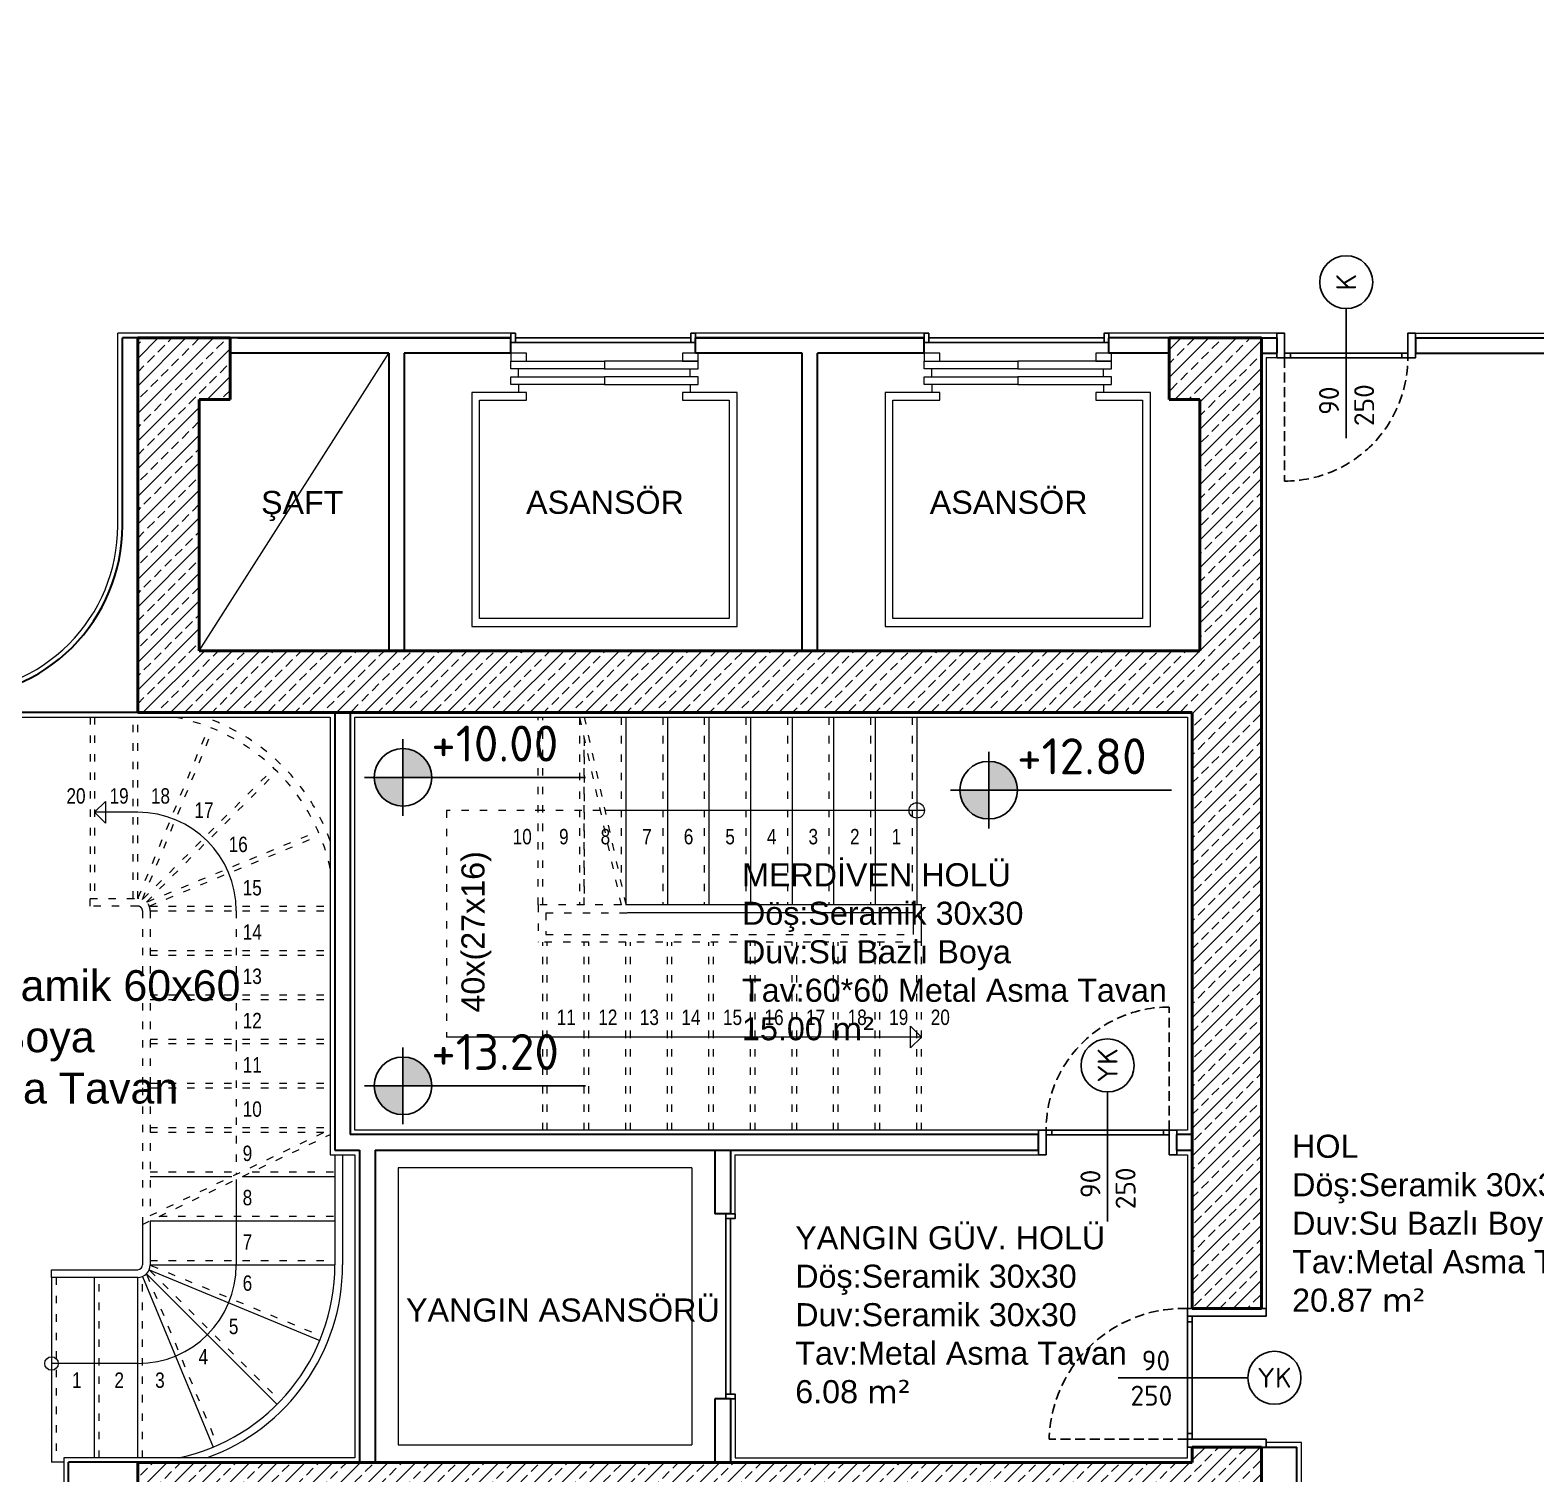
# Model space of a CAD drawing. Header units: millimetres. Extents: x 1443065 to 1517367, y 3763150 to 3779068.
# Drawn here: x 1502028 to 1503007, y 3766709 to 3767647 of the extents above; entities that cross this region are included whole.
import ezdxf
from ezdxf.enums import TextEntityAlignment as Align

# ---------------------------------------------------------------- set-up
doc = ezdxf.new("R2010")
doc.units = ezdxf.units.MM
doc.linetypes.add('ACAD_ISO03W100', pattern=[30, 12, -18])
doc.linetypes.add('HIDDEN', pattern=[9.525, 6.35, -3.175])
for name, color, linetype in [('1 merdiven', 145, 'Continuous'), ('m-DOG_', 4, 'Continuous'), ('m-DOG_gor', 8, 'Continuous'), ('m-TAR_duvar', 8, 'Continuous'), ('m-YAZ_kot', 7, 'Continuous'), ('m-YAZ_poz', 7, 'Continuous')]:
    doc.layers.add(name, color=color, linetype=linetype)
for name, color, linetype, lineweight in [('dog', 144, 'Continuous', 5), ('DUVAR', 2, 'Continuous', 35), ('MAHAL', 52, 'Continuous', 13), ('MERDIVEN', 4, 'Continuous', 20), ('SIVA', 3, 'Continuous', 9), ('TASIYICI', 170, 'Continuous', 50), ('TEFRIS', 165, 'Continuous', 15)]:
    doc.layers.add(name, color=color, linetype=linetype, lineweight=lineweight)
doc.styles.add('mono', font='isocpeur.ttf')
doc.styles.add('olculer', font='romans.shx', dxfattribs={"width": 0.8})
doc.styles.get("Standard").update_dxf_attribs({"font": 'arial.ttf'})
pattern_1 = [(45, (78491.543, -87954.948), (-8.98025612, 8.98025612), []), (45, (78500.523, -87954.948), (-8.98025612, 8.98025612), [6.35, -3.175])]

# ---------------------------------------------------------------- blocks, each defined once
blk = doc.blocks.new('90lık Kqpı')
at = {"layer": 'm-DOG_', "linetype": 'HIDDEN'}
blk.add_line((-8, -5), (-88, -5), dxfattribs=at)
at = {"layer": 'm-DOG_'}
for p, q in [((-5, -8.77), (-8, -8.77)), ((-5, -81.23), (-8, -81.23))]:
    blk.add_line(p, q, dxfattribs=at)
for points in [[(8, 0), (8, -5), (-8, -5), (-8, 0)], [(-8, -5), (-8, -85), (-5, -85), (-5, -5)], [(8, -90), (8, -85), (-8, -85), (-8, -90)]]:
    blk.add_lwpolyline(points, close=True, dxfattribs=at)
at = {"layer": 'm-DOG_', "linetype": 'HIDDEN'}
blk.add_arc((-8, -5), 80, 180, 270, dxfattribs=at)
blk = doc.blocks.new('Asansör')
at = {"layer": 'dog', "extrusion": (-9.21821e-11, 6.3018e-09, 1)}
for points in [[(-50.7, -141.97), (-50.7, -147.04), (-86.2, -147.04), (-86.2, 5.07), (86.2, 5.07), (86.2, -147.04), (50.71, -147.04), (50.71, -141.97), (81.13, -141.97), (81.13, 0), (-81.13, 0), (-81.13, -141.97), (-50.7, -141.97)], [(-55.78, -152.12), (-55.78, -147.04)], [(55.78, -152.12), (55.78, -147.04)], [(-55.78, -157.19), (-55.78, -162.26)], [(55.78, -157.19), (55.78, -162.26)]]:
    blk.add_lwpolyline(points, dxfattribs=at)
for points in [[(-60.85, -157.19), (0, -157.19), (0, -152.12), (-60.85, -152.12)], [(60.85, -157.19), (0, -157.19), (0, -152.12), (60.85, -152.12)], [(-60.85, -167.33), (0, -167.33), (0, -162.26), (-60.85, -162.26)], [(60.85, -167.33), (0, -167.33), (0, -162.26), (60.85, -162.26)], [(-60.85, -172.4), (-60.85, -167.33), (-50.7, -167.33), (-50.7, -172.4)], [(50.71, -172.4), (50.71, -167.33), (60.85, -167.33), (60.85, -172.4)]]:
    blk.add_lwpolyline(points, close=True, dxfattribs=at)
blk = doc.blocks.new('Perde Kapı')
at = {"layer": 'm-DOG_', "linetype": 'HIDDEN'}
blk.add_line((5, 26), (5, 116), dxfattribs=at)
at = {"layer": 'm-DOG_'}
for p, q in [((8.77, 23), (8.77, 26)), ((81.23, 23), (81.23, 26))]:
    blk.add_line(p, q, dxfattribs=at)
for points in [[(0, -25), (5, -25), (5, 26), (0, 26)], [(5, 26), (85, 26), (85, 23), (5, 23)], [(90, -25), (85, -25), (85, 26), (90, 26)]]:
    blk.add_lwpolyline(points, close=True, dxfattribs=at)
at = {"layer": 'm-DOG_', "linetype": 'HIDDEN'}
blk.add_arc((2.66, 28.66), 87.38, 358.25879, 88.46816, dxfattribs=at)
blk = doc.blocks.new('m-penpoz')
blk.add_line((0, -1.625), (0, 0))
blk.add_circle((0, 0.332), 0.332)
blk.add_attdef('POZNO', text='', height=0.18).set_placement((0, 0.332), align=Align.MIDDLE)
blk.add_attdef('HEIGHT', text='', height=0.18, rotation=90).set_placement((0.069, -1.625), align=Align.TOP_LEFT)
blk.add_attdef('WIDTH', text='', height=0.18, rotation=90).set_placement((0, -1.625), align=Align.BOTTOM_LEFT)
blk = doc.blocks.new('m-plankot')
h = blk.add_hatch(color=256)
h.paths.add_polyline_path([(0, 0.144), (0, 0), (0.144, 0, 0.414214)])
h.paths.add_polyline_path([(0, -0.144), (0, 0), (-0.144, 0, 0.414214)])
for p, q in [((0, 0.192), (0, -0.192)), ((0.9136, 0), (-0.192, 0))]:
    blk.add_line(p, q)
blk.add_circle((0, 0), 0.144)
blk.add_attdef('INCEKOT', (0.1868, 0.1), '', height=0.18)
blk.add_attdef('KABAKOT', text='', height=0.18).set_placement((0.1868, -0.1), align=Align.TOP_LEFT)

msp = doc.modelspace()

# ---------------------------------------------------------------- hatches: boundary and pattern name
at = {"layer": 'm-TAR_duvar'}
h = msp.add_hatch(dxfattribs=at)
h.set_pattern_fill('ANSI33', color=256, scale=2)
h.set_pattern_definition(pattern_1)
h.paths.add_polyline_path([(1502828.56, 3767446.58), (1502768.56, 3767446.58), (1502768.56, 3767406.58), (1502788.56, 3767406.58), (1502788.56, 3767243.34), (1502138.49, 3767243.34), (1502138.49, 3767406.58), (1502158.49, 3767406.58), (1502158.49, 3767446.58), (1502098.49, 3767446.58), (1502098.49, 3767203.2), (1502828.56, 3767203.2)])
h.paths.add_polyline_path([(1502828.56, 3767203.2), (1502783.56, 3767203.2), (1502783.56, 3766815.97), (1502828.56, 3766815.97)])
h = msp.add_hatch(dxfattribs=at)
h.set_pattern_fill('ANSI33', color=256, scale=2)
h.set_pattern_definition(pattern_1)
h.paths.add_polyline_path([(1502828.56, 3766715.97), (1502828.56, 3766725.97), (1502783.56, 3766725.97), (1502783.56, 3766715.97), (1502098.49, 3766715.97), (1502098.49, 3766536.58), (1502153.49, 3766536.58), (1502153.49, 3766670.97), (1502773.56, 3766670.97), (1502773.56, 3766536.58), (1502828.56, 3766536.58)])

# ---------------------------------------------------------------- linework, layer by layer
at = {"layer": '1 merdiven'}
msp.add_line((1502098.32, 3766716.19), (1502070.32, 3766716.19), dxfattribs=at)
at = {"layer": 'DUVAR'}
for p, q in [((1502098.32, 3767446.58), (1502088.32, 3767446.58)), ((1502088.32, 3767324.5), (1502088.32, 3767446.58)), ((1502340.63, 3767446.58), (1502158.32, 3767446.58)), ((1502340.63, 3767436.58), (1502340.63, 3767446.58)), ((1502609.13, 3767446.58), (1502460.63, 3767446.58)), ((1502460.63, 3767436.58), (1502460.63, 3767446.58)), ((1502609.13, 3767436.58), (1502609.13, 3767446.58)), ((1502768.38, 3767446.58), (1502729.13, 3767446.58)), ((1502729.13, 3767436.58), (1502729.13, 3767446.58)), ((1502828.38, 3767446.58), (1502838.38, 3767446.58)), ((1502838.38, 3767446.58), (1502838.38, 3767436.58)), ((1502928.38, 3767446.58), (1502928.38, 3767436.58)), ((1502928.38, 3767446.58), (1502928.38, 3767436.58)), ((1502928.38, 3767446.58), (1503033.32, 3767446.58)), ((1502261.38, 3767436.58), (1502158.32, 3767436.58)), ((1502261.38, 3767436.58), (1502261.38, 3767243.34)), ((1502340.63, 3767436.58), (1502271.38, 3767436.58)), ((1502271.38, 3767436.58), (1502271.38, 3767243.34)), ((1502529.88, 3767436.58), (1502460.63, 3767436.58)), ((1502529.88, 3767243.34), (1502529.88, 3767436.58)), ((1502609.13, 3767436.58), (1502539.88, 3767436.58)), ((1502539.88, 3767243.34), (1502539.88, 3767436.58)), ((1502768.38, 3767436.58), (1502729.13, 3767436.58)), ((1502828.38, 3767436.58), (1502838.38, 3767436.58)), ((1502928.38, 3767436.58), (1503043.32, 3767436.58)), ((1502928.38, 3767436.58), (1503043.32, 3767436.58)), ((1502098.32, 3767203.2), (1501976.63, 3767203.2)), ((1502226.38, 3767203.2), (1502226.38, 3766928.93)), ((1502226.38, 3767202.33), (1502226.38, 3766929.07)), ((1502226.38, 3767202.33), (1502226.38, 3766929.07)), ((1502236.38, 3767203.2), (1502236.38, 3766928.93)), ((1502261.38, 3766928.93), (1502236.38, 3766928.93)), ((1502683.38, 3766928.93), (1502261.38, 3766928.93)), ((1502783.38, 3766928.93), (1502773.38, 3766928.93)), ((1502226.38, 3766918.79), (1502242.38, 3766918.79)), ((1502242.38, 3766918.79), (1502242.38, 3766715.97)), ((1502252.52, 3766918.79), (1502261.38, 3766918.79)), ((1502252.52, 3766918.79), (1502558.24, 3766918.79)), ((1502252.52, 3766918.79), (1502252.52, 3766715.97)), ((1502473.24, 3766918.79), (1502473.24, 3766877.38)), ((1502483.38, 3766918.79), (1502683.38, 3766918.79)), ((1502483.38, 3766918.79), (1502483.38, 3766877.38)), ((1502773.38, 3766918.79), (1502783.38, 3766918.79)), ((1502483.38, 3766877.38), (1502473.24, 3766877.38)), ((1502473.24, 3766757.38), (1502473.24, 3766715.97)), ((1502483.38, 3766757.38), (1502473.24, 3766757.38)), ((1502483.38, 3766757.38), (1502483.38, 3766715.97)), ((1502828.38, 3766725.97), (1502851.32, 3766725.97)), ((1502851.32, 3766536.8), (1502851.32, 3766725.97)), ((1502098.32, 3766716.05), (1502053.32, 3766716.05)), ((1502053.32, 3766536.8), (1502053.32, 3766716.05))]:
    msp.add_line(p, q, dxfattribs=at)
for points in [[(1502163.32, 3767446.58), (1502340.63, 3767446.58)], [(1502460.63, 3767446.58), (1502609.13, 3767446.58)], [(1502226.38, 3766929.07), (1502226.38, 3766918.93)], [(1502226.38, 3766928.93), (1502226.38, 3766918.79)], [(1502683.38, 3766918.79), (1502683.38, 3766928.93)], [(1502773.38, 3766918.79), (1502773.38, 3766928.93)]]:
    msp.add_lwpolyline(points, dxfattribs=at)
msp.add_arc((1501976.63, 3767324.5), 111.69, 269.99984, 0, dxfattribs=at)
at = {"layer": 'm-DOG_gor', "linetype": 'Continuous'}
for points in [[(1502340.63, 3767443.58), (1502343.63, 3767443.58), (1502343.63, 3767449.58), (1502340.63, 3767449.58)], [(1502457.63, 3767443.58), (1502343.63, 3767443.58), (1502343.63, 3767446.58), (1502457.63, 3767446.58)], [(1502457.63, 3767443.58), (1502460.63, 3767443.58), (1502460.63, 3767449.58), (1502457.63, 3767449.58)], [(1502612.13, 3767443.58), (1502609.13, 3767443.58), (1502609.13, 3767449.58), (1502612.13, 3767449.58)], [(1502612.13, 3767443.58), (1502726.13, 3767443.58), (1502726.13, 3767446.58), (1502612.13, 3767446.58)], [(1502729.13, 3767443.58), (1502726.13, 3767443.58), (1502726.13, 3767449.58), (1502729.13, 3767449.58)], [(1502480.38, 3766874.38), (1502480.38, 3766877.38), (1502486.38, 3766877.38), (1502486.38, 3766874.38)], [(1502480.38, 3766874.38), (1502480.38, 3766760.38), (1502483.38, 3766760.38), (1502483.38, 3766874.38)], [(1502480.38, 3766757.38), (1502480.38, 3766760.38), (1502486.38, 3766760.38), (1502486.38, 3766757.38)]]:
    msp.add_lwpolyline(points, close=True, dxfattribs=at)
at = {"layer": 'MERDIVEN', "linetype": 'ACAD_ISO03W100', "ltscale": 0.4}
for p, q in [((1502067.32, 3767203.28), (1502067.32, 3767203.2)), ((1502067.32, 3767200.2), (1502067.32, 3767082.41)), ((1502070.32, 3767203.28), (1502070.32, 3767203.2)), ((1502070.32, 3767200.2), (1502070.32, 3767082.41)), ((1502095.32, 3767082.41), (1502095.32, 3767200.2)), ((1502098.32, 3767082.41), (1502098.32, 3767200.2)), ((1502098.32, 3767082.41), (1502098.32, 3767200.2)), ((1502358.38, 3767078.2), (1502358.38, 3767199.97)), ((1502361.38, 3767078.2), (1502361.38, 3767199.97)), ((1502385.38, 3767199.97), (1502385.38, 3767078.2)), ((1502385.38, 3767199.97), (1502412.38, 3767078.2)), ((1502388.4, 3767200.22), (1502416.58, 3767073.13)), ((1502412.38, 3767199.97), (1502412.38, 3767092.06)), ((1502439.38, 3767199.97), (1502439.38, 3767078.2)), ((1502466.38, 3767199.97), (1502466.38, 3767078.2)), ((1502480.38, 3767203.2), (1502480.38, 3767203.2)), ((1502493.38, 3767199.97), (1502493.38, 3767078.2)), ((1502507.38, 3767203.2), (1502507.38, 3767203.2)), ((1502520.38, 3767199.97), (1502520.38, 3767078.2)), ((1502534.38, 3767203.2), (1502534.38, 3767203.2)), ((1502547.38, 3767199.97), (1502547.38, 3767078.2)), ((1502574.38, 3767199.97), (1502574.38, 3767078.2)), ((1502601.38, 3767199.97), (1502601.38, 3767078.2)), ((1502098.63, 3767082.94), (1502144.56, 3767193.81)), ((1502101.4, 3767081.8), (1502147.33, 3767192.66)), ((1502388.38, 3767078.2), (1502388.38, 3767186.44)), ((1502388.38, 3767186.44), (1502388.38, 3767078.2)), ((1502101.9, 3767082.17), (1502186.75, 3767167.02)), ((1502104.02, 3767080.05), (1502188.87, 3767164.9)), ((1502298.88, 3767139.59), (1502298.88, 3766992.31)), ((1502361.38, 3767139.59), (1502298.88, 3767139.59)), ((1502398.77, 3767139.59), (1502361.38, 3767139.59)), ((1502104.62, 3767080.2), (1502215.49, 3767126.12)), ((1502105.77, 3767077.43), (1502216.63, 3767123.35)), ((1502067.32, 3767077.41), (1502067.32, 3767082.41)), ((1502067.32, 3767082.41), (1502098.32, 3767082.41)), ((1502098.32, 3767077.41), (1502067.32, 3767077.41)), ((1502101.38, 3767074.35), (1502101.38, 3766959.3)), ((1502106.38, 3767077.35), (1502223.38, 3767077.35)), ((1502106.38, 3767074.35), (1502106.38, 3766959.3)), ((1502106.38, 3767074.35), (1502223.38, 3767074.35)), ((1502162.35, 3767074.35), (1502162.35, 3766988.06)), ((1502412.38, 3767078.2), (1502358.38, 3767078.2)), ((1502358.38, 3767078.2), (1502358.38, 3767053.92)), ((1502363.38, 3767073.13), (1502363.38, 3767058.99)), ((1502363.38, 3767073.13), (1502416.58, 3767073.13)), ((1502363.38, 3767058.99), (1502602.38, 3767058.99)), ((1502607.38, 3767053.92), (1502358.38, 3767053.92)), ((1502361.38, 3766931.7), (1502361.38, 3767053.92)), ((1502364.38, 3766931.7), (1502364.38, 3767053.92)), ((1502388.38, 3766931.7), (1502388.38, 3767053.92)), ((1502391.38, 3766931.7), (1502391.38, 3767053.92)), ((1502415.38, 3766931.7), (1502415.38, 3767053.92)), ((1502418.38, 3766931.7), (1502418.38, 3767053.92)), ((1502442.38, 3766931.7), (1502442.38, 3767053.92)), ((1502445.38, 3766931.7), (1502445.38, 3767053.92)), ((1502469.38, 3766931.7), (1502469.38, 3767053.92)), ((1502472.38, 3766931.7), (1502472.38, 3767053.92)), ((1502496.38, 3766931.7), (1502496.38, 3767053.92)), ((1502499.38, 3766931.7), (1502499.38, 3767053.92)), ((1502523.38, 3766931.7), (1502523.38, 3767053.92)), ((1502526.38, 3766931.7), (1502526.38, 3767053.92)), ((1502550.38, 3766931.7), (1502550.38, 3767053.92)), ((1502553.38, 3766931.7), (1502553.38, 3767053.92)), ((1502577.38, 3766931.7), (1502577.38, 3767053.92)), ((1502580.38, 3766931.7), (1502580.38, 3767053.92)), ((1502604.38, 3766931.7), (1502604.38, 3767053.92)), ((1502607.38, 3766931.7), (1502607.38, 3767053.92)), ((1502106.38, 3767048.58), (1502223.38, 3767048.58)), ((1502106.38, 3767045.58), (1502223.38, 3767045.58)), ((1502106.38, 3767019.82), (1502223.38, 3767019.82)), ((1502106.38, 3767016.82), (1502223.38, 3767016.82)), ((1502106.38, 3766991.06), (1502223.38, 3766991.06)), ((1502106.38, 3766988.06), (1502223.38, 3766988.06)), ((1502162.35, 3766988.06), (1502162.35, 3766903.17)), ((1502106.38, 3766962.3), (1502223.38, 3766962.3)), ((1502101.38, 3766959.3), (1502101.38, 3766870.62)), ((1502106.38, 3766959.3), (1502106.38, 3766876.34)), ((1502106.38, 3766959.3), (1502223.38, 3766959.3)), ((1502106.38, 3766933.54), (1502223.38, 3766933.54)), ((1502106.38, 3766876.34), (1502223.38, 3766932.43)), ((1502101.38, 3766870.62), (1502223.38, 3766929.1)), ((1502106.38, 3766930.54), (1502219.44, 3766930.54)), ((1502663.38, 3766928.93), (1502663.38, 3766928.93)), ((1502690.38, 3766928.93), (1502690.38, 3766928.93)), ((1502106.38, 3766904.78), (1502165.7, 3766904.78)), ((1502172.64, 3766904.78), (1502226.38, 3766904.78)), ((1502112.64, 3766876.02), (1502226.38, 3766876.02)), ((1502106.38, 3766847.26), (1502226.38, 3766847.26)), ((1502106.92, 3766843.94), (1502217.78, 3766798.02)), ((1502045.32, 3766836.19), (1502045.32, 3766716.05)), ((1502073.32, 3766718.97), (1502073.32, 3766836.19)), ((1502101.32, 3766718.97), (1502101.32, 3766836.19)), ((1502104.18, 3766837.95), (1502150.1, 3766727.09)), ((1502106.14, 3766840.68), (1502191, 3766755.82)), ((1502073.32, 3766716.05), (1502073.32, 3766716.19))]:
    msp.add_line(p, q, dxfattribs=at)
at = {"layer": 'MERDIVEN'}
for p, q in [((1502415.38, 3767199.97), (1502415.38, 3767078.2)), ((1502442.38, 3767199.97), (1502442.38, 3767078.2)), ((1502469.38, 3767199.97), (1502469.38, 3767078.2)), ((1502477.38, 3767203.2), (1502477.38, 3767203.2)), ((1502496.38, 3767199.97), (1502496.38, 3767078.2)), ((1502504.38, 3767203.2), (1502504.38, 3767203.2)), ((1502523.38, 3767199.97), (1502523.38, 3767078.2)), ((1502531.38, 3767203.2), (1502531.38, 3767203.2)), ((1502550.38, 3767199.97), (1502550.38, 3767078.2)), ((1502577.38, 3767199.97), (1502577.38, 3767078.2)), ((1502604.38, 3767199.97), (1502604.38, 3767078.2)), ((1502070.32, 3767138.38), (1502077.39, 3767145.45)), ((1502070.32, 3767138.38), (1502077.39, 3767131.31)), ((1502098.32, 3767138.38), (1502070.32, 3767138.38)), ((1502077.39, 3767145.45), (1502077.39, 3767131.31)), ((1502609.38, 3767139.59), (1502401.84, 3767139.59)), ((1502607.38, 3767078.2), (1502415.38, 3767078.2)), ((1502602.38, 3767073.13), (1502416.58, 3767073.13)), ((1502602.38, 3767058.99), (1502602.38, 3767073.13)), ((1502607.38, 3767053.92), (1502607.38, 3767078.2)), ((1502607.38, 3766992.31), (1502298.88, 3766992.31)), ((1502607.38, 3766992.31), (1502600.31, 3766999.38)), ((1502600.31, 3766985.24), (1502600.31, 3766999.38)), ((1502607.38, 3766992.31), (1502600.31, 3766985.24)), ((1502666.38, 3766928.93), (1502666.38, 3766928.93)), ((1502693.38, 3766928.93), (1502693.38, 3766928.93)), ((1502458.24, 3766907.38), (1502267.52, 3766907.38)), ((1502267.52, 3766907.38), (1502267.52, 3766727.38)), ((1502106.38, 3766901.78), (1502159.44, 3766901.78)), ((1502162.35, 3766899.85), (1502162.35, 3766844.26)), ((1502166.38, 3766901.78), (1502226.38, 3766901.78)), ((1502101.38, 3766870.62), (1502101.38, 3766844.26)), ((1502106.38, 3766873.02), (1502106.38, 3766844.26)), ((1502106.38, 3766873.02), (1502226.38, 3766873.02)), ((1502106.38, 3766844.26), (1502226.38, 3766844.26)), ((1502042.32, 3766836.19), (1502042.32, 3766841.19)), ((1502098.32, 3766836.19), (1502042.32, 3766836.19)), ((1502042.32, 3766836.19), (1502042.32, 3766716.05)), ((1502070.32, 3766718.97), (1502070.32, 3766836.19)), ((1502070.32, 3766718.97), (1502070.32, 3766836.19)), ((1502098.32, 3766718.97), (1502098.32, 3766836.19)), ((1502101.4, 3766836.81), (1502147.33, 3766725.94)), ((1502104.02, 3766838.55), (1502188.87, 3766753.7)), ((1502105.77, 3766841.17), (1502216.63, 3766795.25)), ((1502098.32, 3766780.22), (1502042.32, 3766780.22)), ((1502267.52, 3766727.38), (1502458.24, 3766727.38)), ((1502050.32, 3766716.05), (1502042.32, 3766716.05)), ((1502070.32, 3766716.05), (1502070.32, 3766716.19))]:
    msp.add_line(p, q, dxfattribs=at)
for points in [[(1502226.38, 3766915.79), (1502226.38, 3766844.26)], [(1502231.38, 3766915.79), (1502231.38, 3766844.26)], [(1502458.24, 3766907.38), (1502458.24, 3766727.38)], [(1502042.32, 3766841.19), (1502098.32, 3766841.19)]]:
    msp.add_lwpolyline(points, dxfattribs=at)
for centre, radius in [((1502604.38, 3767139.59), 5), ((1502042.32, 3766780.22), 4.39)]:
    msp.add_circle(centre, radius, dxfattribs=at)
at = {"layer": 'MERDIVEN', "linetype": 'ACAD_ISO03W100', "ltscale": 0.4}
for radius, start, end in [(128.06, 12.42553, 79.33517), (133.06, 19.96855, 71.04954), (8.06, 359.9995, 89.99985), (3.06, 359.9995, 89.99985)]:
    msp.add_arc((1502098.32, 3767074.35), radius, start, end, dxfattribs=at)
at = {"layer": 'MERDIVEN'}
for centre, radius, start, end in [((1502098.32, 3767074.35), 64.03, 0.00004, 90), ((1502098.32, 3766844.26), 64.03, 270, 359.99996), ((1502098.32, 3766844.26), 8.06, 270, 359.99996), ((1502098.32, 3766844.26), 3.06, 270, 359.99996), ((1502098.32, 3766844.26), 128.06, 281.95494, 359.99996), ((1502098.32, 3766844.26), 133.06, 289.68653, 359.99996)]:
    msp.add_arc(centre, radius, start, end, dxfattribs=at)
at = {"layer": 'SIVA'}
for p, q in [((1502085.32, 3767324.5), (1502085.32, 3767449.58)), ((1502609.13, 3767449.58), (1502460.63, 3767449.58)), ((1502838.38, 3767449.58), (1502729.13, 3767449.58)), ((1502138.32, 3767243.34), (1502261.38, 3767436.58))]:
    msp.add_line(p, q, dxfattribs=at)
for points in [[(1502928.38, 3767449.58), (1503030.32, 3767449.58), (1503030.32, 3767844.59), (1502928.38, 3767844.59)], [(1502340.63, 3767449.58), (1502085.32, 3767449.58)], [(1502838.38, 3767433.58), (1502831.38, 3767433.58), (1502831.38, 3766815.97)], [(1501976.63, 3767200.2), (1502223.38, 3767200.2), (1502223.38, 3766915.79), (1502239.38, 3766915.79), (1502239.38, 3766718.97), (1502050.32, 3766718.97), (1502050.32, 3766433.58), (1502303.32, 3766433.58)], [(1502683.38, 3766931.88), (1502239.38, 3766931.88), (1502239.38, 3767200.22), (1502780.38, 3767200.22), (1502780.38, 3766931.88), (1502773.38, 3766931.88)], [(1502486.38, 3766915.81), (1502683.38, 3766915.81)], [(1502486.38, 3766877.38), (1502486.38, 3766915.81)], [(1502773.38, 3766915.74), (1502780.38, 3766915.74), (1502780.38, 3766815.99)], [(1502486.38, 3766757.38), (1502486.38, 3766718.99)], [(1502943.32, 3766449.58), (1502876.38, 3766449.58), (1502876.38, 3766539.55), (1502854.32, 3766539.77), (1502854.32, 3766728.97), (1502831.38, 3766728.97)], [(1502486.38, 3766718.99), (1502780.38, 3766718.99), (1502780.38, 3766725.99)]]:
    msp.add_lwpolyline(points, dxfattribs=at)
msp.add_arc((1501976.63, 3767324.5), 108.69, 269.99984, 0, dxfattribs=at)
at = {"layer": 'TASIYICI'}
for p, q in [((1502098.32, 3767446.58), (1502098.32, 3767203.2)), ((1502158.32, 3767446.58), (1502098.32, 3767446.58)), ((1502158.32, 3767446.58), (1502158.32, 3767406.58)), ((1502768.38, 3767446.58), (1502768.38, 3767406.58)), ((1502768.38, 3767446.58), (1502828.38, 3767446.58)), ((1502828.38, 3767446.58), (1502828.38, 3767203.2)), ((1502138.32, 3767406.58), (1502138.32, 3767243.34)), ((1502158.32, 3767406.58), (1502138.32, 3767406.58)), ((1502768.38, 3767406.58), (1502788.38, 3767406.58)), ((1502788.38, 3767406.58), (1502788.38, 3767243.34)), ((1502788.38, 3767243.34), (1502138.32, 3767243.34)), ((1502783.38, 3767203.2), (1502098.32, 3767203.2)), ((1502783.38, 3766815.97), (1502783.38, 3767203.2)), ((1502828.38, 3766815.97), (1502828.38, 3767203.2)), ((1502783.38, 3766815.97), (1502828.38, 3766815.97)), ((1502783.38, 3766715.97), (1502783.38, 3766725.97)), ((1502783.38, 3766725.97), (1502828.38, 3766725.97)), ((1502828.38, 3766715.97), (1502828.38, 3766725.97)), ((1502098.32, 3766715.97), (1502783.38, 3766715.97)), ((1502098.32, 3766715.97), (1502098.32, 3766536.58)), ((1502828.38, 3766715.97), (1502828.38, 3766536.58))]:
    msp.add_line(p, q, dxfattribs=at)

# ---------------------------------------------------------------- block references
at = {"layer": 'm-YAZ_kot'}
ref = msp.add_blockref('m-plankot', (1502270.56, 3767161.02), dxfattribs=dict(at, xscale=129.9375, yscale=129.9375, zscale=129.9375))
ref.add_attrib('INCEKOT', '+10.00', dxfattribs={"layer": '0', "height": 23.389, "rotation": 0, "style": 'mono'}).set_placement((1502288.98, 3767164.32), align=Align.BOTTOM_LEFT)
ref = msp.add_blockref('m-plankot', (1502651.17, 3767152.73), dxfattribs=dict(at, xscale=129.9375, yscale=129.9375, zscale=129.9375))
ref.add_attrib('INCEKOT', '+12.80', dxfattribs={"layer": '0', "height": 23.389, "rotation": 0, "style": 'mono'}).set_placement((1502669.59, 3767156.03), align=Align.BOTTOM_LEFT)
ref = msp.add_blockref('m-plankot', (1502270.56, 3766960.65), dxfattribs=dict(at, xscale=129.9375, yscale=129.9375, zscale=129.9375))
ref.add_attrib('INCEKOT', '+13.20', dxfattribs={"layer": '0', "height": 23.389, "rotation": 0, "style": 'mono'}).set_placement((1502288.98, 3766963.94), align=Align.BOTTOM_LEFT)
at = {"layer": 'm-YAZ_poz'}
ref = msp.add_blockref('m-penpoz', (1502883.38, 3767465.6), dxfattribs=dict(at, xscale=51.83999999999998, yscale=51.83999999999998, zscale=51.83999999999998, rotation=0.0004505966874107999))
ref.add_attrib('WIDTH', '90', dxfattribs={"layer": '0', "height": 12.96, "rotation": 90, "style": 'mono'}).set_placement((1502882.59, 3767415.05), align=Align.BOTTOM_RIGHT)
ref.add_attrib('HEIGHT', '250', dxfattribs={"layer": '0', "height": 12.96, "rotation": 90, "style": 'mono'}).set_placement((1502905.4, 3767416.5), align=Align.BOTTOM_RIGHT)
ref.add_attrib('POZNO', 'K', dxfattribs={"layer": '0', "height": 12.96, "rotation": 90, "style": 'mono'}).set_placement((1502883.38, 3767482.81), align=Align.MIDDLE_CENTER)
ref = msp.add_blockref('m-penpoz', (1502728.38, 3766956.71), dxfattribs=dict(at, xscale=51.83999999999998, yscale=51.83999999999998, zscale=51.83999999999998, rotation=0.0004505966874108402))
ref.add_attrib('WIDTH', '90', dxfattribs={"layer": '0', "height": 12.96, "rotation": 90, "style": 'mono'}).set_placement((1502727.59, 3766906.16), align=Align.BOTTOM_RIGHT)
ref.add_attrib('HEIGHT', '250', dxfattribs={"layer": '0', "height": 12.96, "rotation": 90, "style": 'mono'}).set_placement((1502750.4, 3766907.61), align=Align.BOTTOM_RIGHT)
ref.add_attrib('POZNO', 'YK', dxfattribs={"layer": '0', "height": 12.96, "rotation": 90, "style": 'mono'}).set_placement((1502728.38, 3766973.92), align=Align.MIDDLE_CENTER)
ref = msp.add_blockref('m-penpoz', (1502819.51, 3766770.97), dxfattribs=dict(at, xscale=51.83999999999998, yscale=51.83999999999998, zscale=51.83999999999998, rotation=270.0004505966874))
ref.add_attrib('WIDTH', '90', dxfattribs={"layer": '0', "height": 12.96, "style": 'mono'}).set_placement((1502768.95, 3766771.76), align=Align.BOTTOM_RIGHT)
ref.add_attrib('HEIGHT', '250', dxfattribs={"layer": '0', "height": 12.96, "style": 'mono'}).set_placement((1502770.4, 3766748.96), align=Align.BOTTOM_RIGHT)
ref.add_attrib('POZNO', 'YK', dxfattribs={"layer": '0', "height": 12.96, "style": 'mono'}).set_placement((1502836.72, 3766770.97), align=Align.MIDDLE_CENTER)
at = {"layer": 'SIVA', "xscale": -1, "rotation": 180}
for p in [(1502401.48, 3767264.18, 0), (1502669.98, 3767264.18, 0)]:
    msp.add_blockref('Asansör', p, dxfattribs=at)
at = {"layer": 'SIVA', "rotation": 90}
msp.add_blockref('Perde Kapı', (1502806.38, 3766725.97), dxfattribs=at)
at = {"layer": 'TEFRIS', "color": 6, "lineweight": 18}
for p, rotation in [((1502838.38, 3767441.58), 90.00000000000001), ((1502773.38, 3766923.86), 270)]:
    msp.add_blockref('90lık Kqpı', p, dxfattribs=dict(at, rotation=rotation))

# ---------------------------------------------------------------- texts
at = {"char_height": 10, "width": 299.8306, "attachment_point": 1, "style": 'olculer'}
for s, insert in [('{\\f@Arial Unicode MS|b0|i0|c162|p34;20}', (1502051.99, 3767154)), ('{\\f@Arial Unicode MS|b0|i0|c162|p34;19}', (1502079.99, 3767154)), ('{\\f@Arial Unicode MS|b0|i0|c162|p34;18}', (1502106.84, 3767154)), ('{\\f@Arial Unicode MS|b0|i0|c162|p34;17}', (1502135.11, 3767144.75)), ('{\\f@Arial Unicode MS|b0|i0|c162|p34;10}', (1502341.87, 3767127.55)), ('{\\f@Arial Unicode MS|b0|i0|c162|p34;9}', (1502372.03, 3767127.55)), ('{\\f@Arial Unicode MS|b0|i0|c162|p34;8}', (1502399.03, 3767127.55)), ('{\\f@Arial Unicode MS|b0|i0|c162|p34;7}', (1502426.03, 3767127.55)), ('{\\f@Arial Unicode MS|b0|i0|c162|p34;6}', (1502453.03, 3767127.55)), ('{\\f@Arial Unicode MS|b0|i0|c162|p34;5}', (1502480.03, 3767127.55)), ('{\\f@Arial Unicode MS|b0|i0|c162|p34;4}', (1502507.03, 3767127.55)), ('{\\f@Arial Unicode MS|b0|i0|c162|p34;3}', (1502534.03, 3767127.55)), ('{\\f@Arial Unicode MS|b0|i0|c162|p34;2}', (1502561.03, 3767127.55)), ('{\\f@Arial Unicode MS|b0|i0|c162|p34;1}', (1502588.03, 3767127.55)), ('{\\f@Arial Unicode MS|b0|i0|c162|p34;16}', (1502157.35, 3767122.53)), ('{\\f@Arial Unicode MS|b0|i0|c162|p34;15}', (1502166.47, 3767094.35)), ('{\\f@Arial Unicode MS|b0|i0|c162|p34;14}', (1502166.47, 3767065.59)), ('{\\f@Arial Unicode MS|b0|i0|c162|p34;13}', (1502166.47, 3767036.83)), ('{\\f@Arial Unicode MS|b0|i0|c162|p34;11}', (1502370.47, 3767010.17)), ('{\\f@Arial Unicode MS|b0|i0|c162|p34;12}', (1502397.47, 3767010.17)), ('{\\f@Arial Unicode MS|b0|i0|c162|p34;13}', (1502424.47, 3767010.17)), ('{\\f@Arial Unicode MS|b0|i0|c162|p34;14}', (1502451.47, 3767010.17)), ('{\\f@Arial Unicode MS|b0|i0|c162|p34;15}', (1502478.47, 3767010.17)), ('{\\f@Arial Unicode MS|b0|i0|c162|p34;16}', (1502505.47, 3767010.17)), ('{\\f@Arial Unicode MS|b0|i0|c162|p34;17}', (1502532.47, 3767010.17)), ('{\\f@Arial Unicode MS|b0|i0|c162|p34;18}', (1502559.47, 3767010.17)), ('{\\f@Arial Unicode MS|b0|i0|c162|p34;19}', (1502586.47, 3767010.17)), ('{\\f@Arial Unicode MS|b0|i0|c162|p34;20}', (1502613.47, 3767010.17)), ('{\\f@Arial Unicode MS|b0|i0|c162|p34;12}', (1502166.47, 3767008.07)), ('{\\f@Arial Unicode MS|b0|i0|c162|p34;11}', (1502166.47, 3766979.3)), ('{\\f@Arial Unicode MS|b0|i0|c162|p34;10}', (1502166.47, 3766950.54)), ('{\\f@Arial Unicode MS|b0|i0|c162|p34;9}', (1502166.47, 3766921.78)), ('{\\f@Arial Unicode MS|b0|i0|c162|p34;8}', (1502166.47, 3766893.02)), ('{\\f@Arial Unicode MS|b0|i0|c162|p34;7}', (1502166.47, 3766864.26)), ('{\\f@Arial Unicode MS|b0|i0|c162|p34;6}', (1502166.47, 3766837.47)), ('{\\f@Arial Unicode MS|b0|i0|c162|p34;5}', (1502157.49, 3766809.31)), ('{\\f@Arial Unicode MS|b0|i0|c162|p34;4}', (1502137.79, 3766789.62)), ('{\\f@Arial Unicode MS|b0|i0|c162|p34;1}', (1502055.61, 3766774.42)), ('{\\f@Arial Unicode MS|b0|i0|c162|p34;2}', (1502083.17, 3766774.42)), ('{\\f@Arial Unicode MS|b0|i0|c162|p34;3}', (1502109.61, 3766774.42))]:
    msp.add_mtext(s, dxfattribs=dict(at, insert=insert))
at = {"layer": 'MAHAL', "attachment_point": 7}
for s, insert, char_height, width in [('{\\f@Arial Unicode MS|b0|i0|c162|p34;ŞAFT}', (1502178.41, 3767327.54), 15, 89.2871), ('{\\f@Arial Unicode MS|b0|i0|c162|p34;ASANSÖR}', (1502350.61, 3767332.07), 15, 148.78), ('{\\f@Arial Unicode MS|b0|i0|c162|p34;ASANSÖR}', (1502612.84, 3767332.07), 15, 155.1365), ('{\\f@Arial Unicode MS|b0|i0|c162|p34;MERDİVEN HOLÜ\\PDöş:Seramik 30x30\\PDuv:Su Bazlı Boya\\PTav:60*60 Metal Asma Tavan\\P15.00 \\fVerdana|b0|i0|c162|p34;m²}', (1502490.89, 3766990.03), 15, 313.4223), ('{\\f@Arial Unicode MS|b0|i0|c162|p34;HOL\\PDöş:Granit Seramik 60x60\\PDuv:Su Bazlı Boya\\PTav:Metal Asma Tavan\\P58.03 \\fVerdana|b0|i0|c162|p34;m²}', (1501837.46, 3766915.52), 20, 398.1721), ('{\\f@Arial Unicode MS|b0|i0|c162|p34;HOL\\PDöş:Seramik 30x30\\PDuv:Su Bazlı Boya\\PTav:Metal Asma Tavan\\P20.87 \\fVerdana|b0|i0|c162|p34;m²}', (1502848.26, 3766813.66), 15, 226.2194), ('{\\f@Arial Unicode MS|b0|i0|c162|p34;YANGIN GÜV. HOLÜ\\PDö\\fArial|b0|i0|c162|p34;ş\\f@Arial Unicode MS|b0|i0|c162|p34;:Seramik 30x30\\PDuv:Seramik 30x30\\PTav:Metal Asma Tavan\\P6.08 \\fVerdana|b0|i0|c162|p34;m²}', (1502525.46, 3766754.22), 15, 249.703), ('{\\f@Arial Unicode MS|b0|i0|c162|p34;YANGIN ASANSÖRÜ}', (1502272.62, 3766807.26), 15, 240.2729)]:
    msp.add_mtext(s, dxfattribs=dict(at, insert=insert, char_height=char_height, width=width))
at = {"layer": 'MAHAL', "insert": (1502328.1, 3767008.28), "char_height": 15, "width": 137.8391, "attachment_point": 7, "rotation": 90}
msp.add_mtext('{\\f@Arial Unicode MS|b0|i0|c162|p34;40x(27x16)}', dxfattribs=at)

doc.saveas('drawing.dxf')
